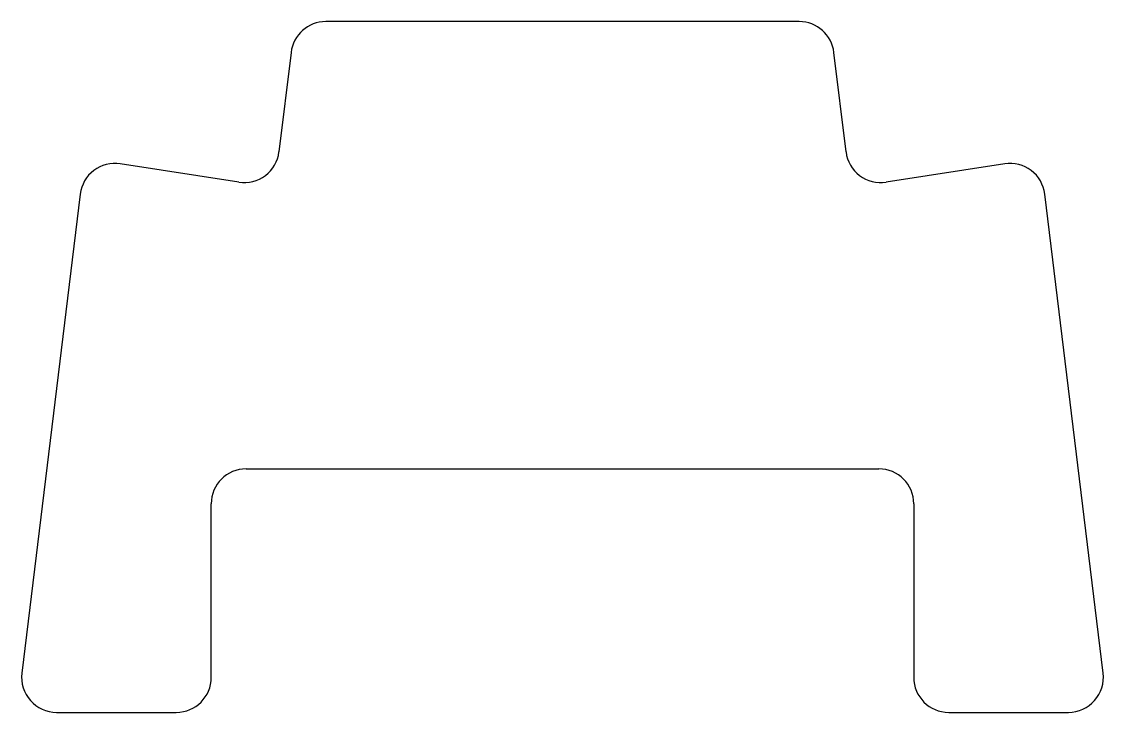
# Model space of a CAD drawing. Header units: millimetres. Extents: x 15 to 594, y 6 to 375.
import ezdxf

# ---------------------------------------------------------------- set-up
doc = ezdxf.new("R2010")
doc.units = ezdxf.units.MM

msp = doc.modelspace()

# ---------------------------------------------------------------- linework, layer by layer
for p, q in [((431.5, 375.23), (178.1, 375.23)), ((159.54, 358.79), (153.06, 305.55)), ((456.54, 305.55), (450.06, 358.79)), ((131.64, 289.33), (68.08, 299.17)), ((541.52, 299.17), (477.96, 289.33)), ((46.65, 282.95), (15.45, 26.62)), ((594.15, 26.62), (562.95, 282.95)), ((135.5, 135.91), (474.1, 135.91)), ((116.8, 24.36), (116.8, 117.21)), ((492.8, 117.21), (492.8, 24.36)), ((34.02, 5.66), (98.1, 5.66)), ((511.5, 5.66), (575.58, 5.66))]:
    msp.add_line(p, q)
for centre, start, end in [((178.1, 356.53), 90, 173.06055), ((431.5, 356.53), 6.93945, 90), ((134.5, 307.81), -98.79738, -6.93945), ((475.1, 307.81), -173.06055, -81.20262), ((65.22, 280.69), 81.20262, 173.06055), ((544.38, 280.69), 6.93945, 98.79738), ((135.5, 117.21), 90, 180), ((474.1, 117.21), 0, 90), ((34.02, 24.36), -186.93945, -90), ((98.1, 24.36), -90, 0), ((511.5, 24.36), -180, -90), ((575.58, 24.36), -90, 6.93945)]:
    msp.add_arc(centre, 18.7, start, end)

doc.saveas('drawing.dxf')
